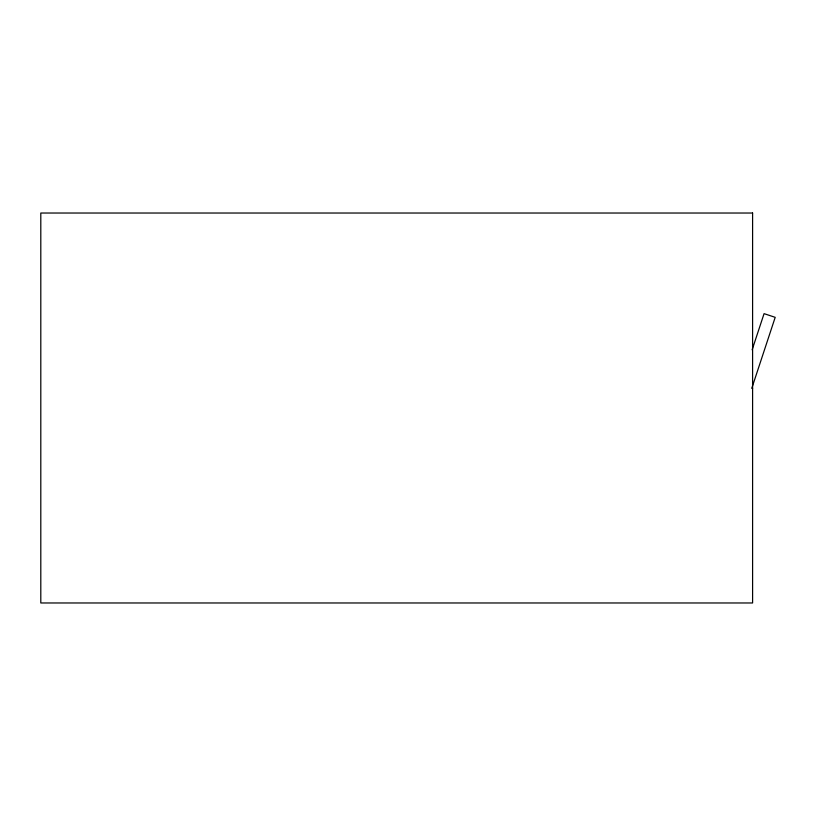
<?xml version="1.0" encoding="UTF-8"?>
<svg xmlns="http://www.w3.org/2000/svg" width="816" height="816" viewBox="0 0 816 816"><rect width="100%" height="100%" fill="white"/><g stroke="black" fill="none" stroke-linecap="round" stroke-linejoin="round"><path stroke-width="1.22" d="M752.138 349.789L764.072 313.65L775.2 317.332L751.76 388.345L752.597 388.345M752.597 213.027L40.8 213.027L40.8 602.973L752.597 602.973L752.597 213.027"/></g></svg>
